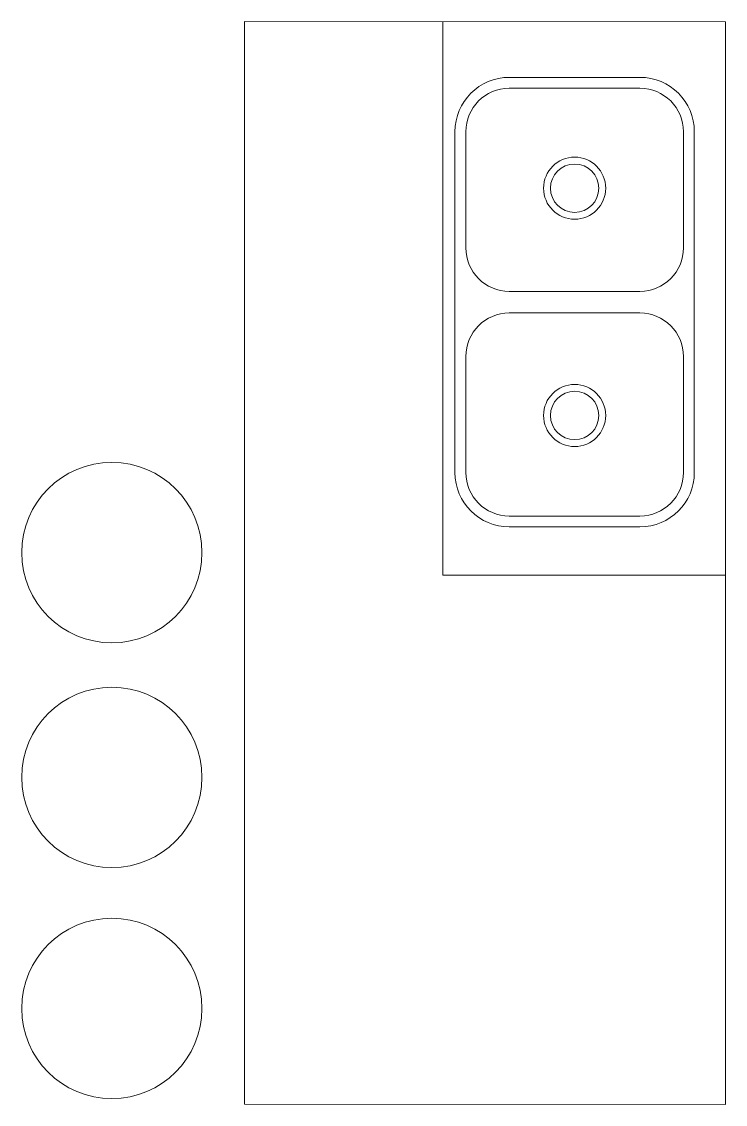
# Model space of a CAD drawing. Extents: x -594.06 to -592.89, y -71.24 to -69.44.
import ezdxf

# ---------------------------------------------------------------- set-up
doc = ezdxf.new("R2010")
doc.units = 0
doc.layers.get('0').update_dxf_attribs({"color": 255, "linetype": 'CONTINUOUS'})

# ---------------------------------------------------------------- blocks, each defined once
blk = doc.blocks.new('Ilha com pia')
at = {"lineweight": 9}
for p, q in [((-0.8, 1.8002), (0, 1.8)), ((-0.8, 0.0001), (-0.8, 1.8002)), ((-0.47, 0.8801), (-0.47, 1.8)), ((0, 0), (0, 1.8)), ((-0.3595, 1.7076), (-0.1422, 1.7076)), ((-0.3595, 1.6895), (-0.1422, 1.6895)), ((-0.45, 1.2135), (-0.45, 1.6171)), ((-0.4319, 1.4241), (-0.4319, 1.6171)), ((-0.0698, 1.6171), (-0.0698, 1.4241)), ((-0.0517, 1.6171), (-0.0517, 1.4541)), ((-0.0517, 1.4541), (-0.0517, 1.0506)), ((-0.1422, 1.3517), (-0.3595, 1.3517)), ((-0.3595, 1.3159), (-0.1422, 1.3159)), ((-0.4319, 1.0506), (-0.4319, 1.2435)), ((-0.0698, 1.2435), (-0.0698, 1.0506)), ((-0.45, 1.0506), (-0.45, 1.2135)), ((-0.1422, 0.9782), (-0.3595, 0.9782)), ((-0.1422, 0.9601), (-0.3595, 0.9601)), ((-0.47, 0.8801), (-0.0002, 0.88)), ((-0.8, 0.0001), (0, 0))]:
    blk.add_line(p, q, dxfattribs=at)
for centre, radius in [((-0.2508, 1.5233), 0.0517), ((-0.2508, 1.5233), 0.0402), ((-0.2508, 1.1454), 0.0517), ((-0.2508, 1.1454), 0.0402), ((-1.0208, 0.9174), 0.15), ((-1.0208, 0.5436), 0.15), ((-1.0208, 0.1595), 0.15)]:
    blk.add_circle(centre, radius, dxfattribs=at)
for centre, radius, start, end in [((-0.3595, 1.6171), 0.0905, 90, 180), ((-0.1422, 1.6171), 0.0905, 0, 90), ((-0.3595, 1.6171), 0.0724, 90, 180), ((-0.1422, 1.6171), 0.0724, 0, 90), ((-0.3595, 1.4241), 0.0724, 180, 270), ((-0.1422, 1.4241), 0.0724, 270, 0), ((-0.3595, 1.2435), 0.0724, 90, 180), ((-0.1422, 1.2435), 0.0724, 0, 90), ((-0.3595, 1.0506), 0.0905, 180, 270), ((-0.3595, 1.0506), 0.0724, 180, 270), ((-0.1422, 1.0506), 0.0724, 270, 0), ((-0.1422, 1.0506), 0.0905, 270, 0)]:
    blk.add_arc(centre, radius, start, end, dxfattribs=at)

msp = doc.modelspace()

# ---------------------------------------------------------------- block references
msp.add_blockref('Ilha com pia', (-592.8905, -71.2388))

doc.saveas('drawing.dxf')
